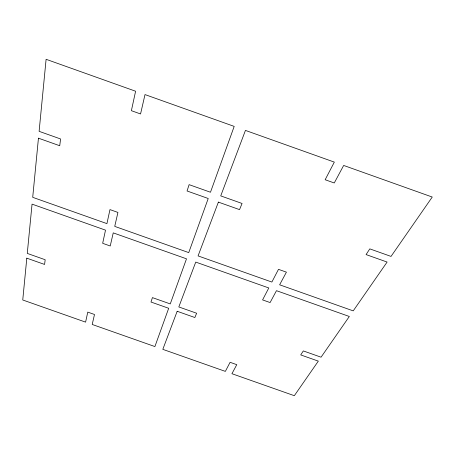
<?xml version="1.0" encoding="UTF-8"?>
<svg xmlns="http://www.w3.org/2000/svg" width="455" height="455" viewBox="0 0 455 455"><rect width="100%" height="100%" fill="white"/><g stroke="black" fill="none" stroke-linecap="round" stroke-linejoin="round"><path stroke-width="0.68" d="M26.805 258.173L22.75 299.987L85.597 322.134L87.764 312.119L94.492 314.49L92.206 324.466L154.899 346.562L168.686 308.28L150.992 302.029L152.425 297.615L170.261 303.917L186.499 258.821L113.238 232.875L110.229 245.984L102.665 243.311L105.514 230.145L32.049 204.124L27.272 253.407L45.181 259.737L44.579 264.446L26.805 258.173M38.447 138.178L32.709 197.333L106.931 223.621L109.968 209.601L117.936 212.428L114.728 226.385L188.74 252.605L208.225 198.499L187.056 190.981L189.115 184.65L210.477 192.243L234.194 126.393L145.003 94.583L140.555 113.955L131.387 110.684L135.601 91.228L46.103 59.304L39.113 131.336L60.589 138.968L59.724 145.737L38.447 138.178M177.177 311.277L162.81 349.349L225.356 371.388L230.088 362.305L236.782 364.665L231.931 373.709L294.328 395.696L318.329 361.128L300.721 354.911L303.32 350.924L321.059 357.192L349.326 316.481L276.475 290.682L270.099 302.564L262.58 299.902L268.797 287.964L195.741 262.091L178.815 306.943L196.634 313.233L194.859 317.522L177.177 311.277M218.383 202.111L198.073 255.909L271.874 282.055L278.488 269.343L286.417 272.153L279.632 284.802L353.222 310.873L387.108 262.057L366.076 254.584L369.796 248.868L391.027 256.415L432.25 197.043L343.667 165.444L334.26 182.978L325.154 179.731L334.328 162.111L245.444 130.409L220.732 195.889L242.071 203.47L239.529 209.618L218.383 202.111"/></g></svg>
